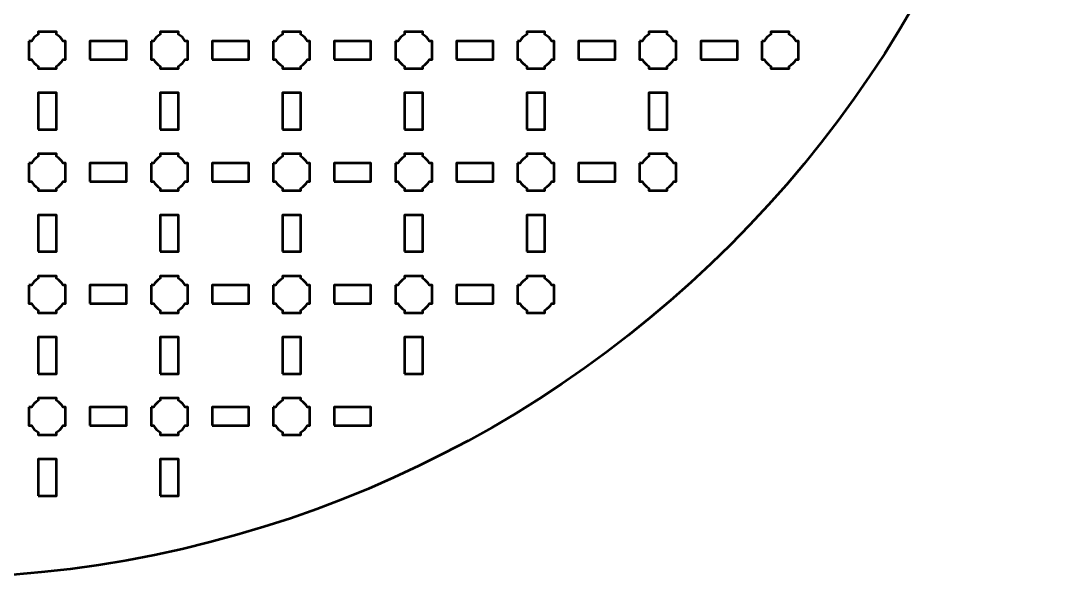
# Model space of a CAD drawing. Header units: centimetres. Extents: x -29.1 to 8.1, y -33.5 to 3.8.
# Drawn here: x -8.93 to 8.15, y -33.5 to -24.37 of the extents above; entities that cross this region are included whole.
import ezdxf

# ---------------------------------------------------------------- set-up
doc = ezdxf.new("R2010")
doc.units = ezdxf.units.CM
doc.header["$MEASUREMENT"] = 0
doc.layers.add('Layer 1', color=7, linetype='Continuous')

msp = doc.modelspace()

# ---------------------------------------------------------------- linework, layer by layer
at = {"layer": 'Layer 1', "lineweight": 53}
for points in [[(-7.8, -25), (-7.2, -25), (-7.2, -24.7), (-7.8, -24.7), (-7.8, -25)], [(-5.8, -25), (-5.2, -25), (-5.2, -24.7), (-5.8, -24.7), (-5.8, -25)], [(-3.8, -25), (-3.2, -25), (-3.2, -24.7), (-3.8, -24.7), (-3.8, -25)], [(-1.8, -25), (-1.2, -25), (-1.2, -24.7), (-1.8, -24.7), (-1.8, -25)], [(0.2, -25), (0.8, -25), (0.8, -24.7), (0.2, -24.7), (0.2, -25)], [(2.2, -25), (2.8, -25), (2.8, -24.7), (2.2, -24.7), (2.2, -25)], [(-8.65, -26.15), (-8.35, -26.15), (-8.35, -25.55), (-8.65, -25.55), (-8.65, -26.15)], [(-6.65, -26.15), (-6.35, -26.15), (-6.35, -25.55), (-6.65, -25.55), (-6.65, -26.15)], [(-4.65, -26.15), (-4.35, -26.15), (-4.35, -25.55), (-4.65, -25.55), (-4.65, -26.15)], [(-2.65, -26.15), (-2.35, -26.15), (-2.35, -25.55), (-2.65, -25.55), (-2.65, -26.15)], [(-0.65, -26.15), (-0.35, -26.15), (-0.35, -25.55), (-0.65, -25.55), (-0.65, -26.15)], [(1.35, -26.15), (1.65, -26.15), (1.65, -25.55), (1.35, -25.55), (1.35, -26.15)], [(-7.8, -27), (-7.2, -27), (-7.2, -26.7), (-7.8, -26.7), (-7.8, -27)], [(-5.8, -27), (-5.2, -27), (-5.2, -26.7), (-5.8, -26.7), (-5.8, -27)], [(-3.8, -27), (-3.2, -27), (-3.2, -26.7), (-3.8, -26.7), (-3.8, -27)], [(-1.8, -27), (-1.2, -27), (-1.2, -26.7), (-1.8, -26.7), (-1.8, -27)], [(0.2, -27), (0.8, -27), (0.8, -26.7), (0.2, -26.7), (0.2, -27)], [(-8.65, -28.15), (-8.35, -28.15), (-8.35, -27.55), (-8.65, -27.55), (-8.65, -28.15)], [(-6.65, -28.15), (-6.35, -28.15), (-6.35, -27.55), (-6.65, -27.55), (-6.65, -28.15)], [(-4.65, -28.15), (-4.35, -28.15), (-4.35, -27.55), (-4.65, -27.55), (-4.65, -28.15)], [(-2.65, -28.15), (-2.35, -28.15), (-2.35, -27.55), (-2.65, -27.55), (-2.65, -28.15)], [(-0.65, -28.15), (-0.35, -28.15), (-0.35, -27.55), (-0.65, -27.55), (-0.65, -28.15)], [(-7.8, -29), (-7.2, -29), (-7.2, -28.7), (-7.8, -28.7), (-7.8, -29)], [(-5.8, -29), (-5.2, -29), (-5.2, -28.7), (-5.8, -28.7), (-5.8, -29)], [(-3.8, -29), (-3.2, -29), (-3.2, -28.7), (-3.8, -28.7), (-3.8, -29)], [(-1.8, -29), (-1.2, -29), (-1.2, -28.7), (-1.8, -28.7), (-1.8, -29)], [(-8.65, -30.15), (-8.35, -30.15), (-8.35, -29.55), (-8.65, -29.55), (-8.65, -30.15)], [(-6.65, -30.15), (-6.35, -30.15), (-6.35, -29.55), (-6.65, -29.55), (-6.65, -30.15)], [(-4.65, -30.15), (-4.35, -30.15), (-4.35, -29.55), (-4.65, -29.55), (-4.65, -30.15)], [(-2.65, -30.15), (-2.35, -30.15), (-2.35, -29.55), (-2.65, -29.55), (-2.65, -30.15)], [(-7.8, -31), (-7.2, -31), (-7.2, -30.7), (-7.8, -30.7), (-7.8, -31)], [(-5.8, -31), (-5.2, -31), (-5.2, -30.7), (-5.8, -30.7), (-5.8, -31)], [(-3.8, -31), (-3.2, -31), (-3.2, -30.7), (-3.8, -30.7), (-3.8, -31)], [(-8.65, -32.15), (-8.35, -32.15), (-8.35, -31.55), (-8.65, -31.55), (-8.65, -32.15)], [(-6.65, -32.15), (-6.35, -32.15), (-6.35, -31.55), (-6.65, -31.55), (-6.65, -32.15)]]:
    msp.add_lwpolyline(points, close=True, dxfattribs=at)
at = {"layer": 'Layer 1', "color": 250, "lineweight": 53}
msp.add_ellipse((-10.5, -14.85), major_axis=(0, 18.65), ratio=1, dxfattribs=at)
at = {"layer": 'Layer 1', "lineweight": 53}
for points in [[(-8.8, -24.7), (-8.8, -24.7), (-8.75985, -24.7), (-8.75985, -24.7), (-8.75985, -24.7), (-8.7335, -24.65447), (-8.69553, -24.6165), (-8.65, -24.59015), (-8.65, -24.59015), (-8.65, -24.59015), (-8.65, -24.55), (-8.65, -24.55), (-8.65, -24.55), (-8.65, -24.55), (-8.5, -24.55), (-8.5, -24.55), (-8.5, -24.55), (-8.5, -24.55), (-8.35, -24.55), (-8.35, -24.55), (-8.35, -24.55), (-8.35, -24.55), (-8.35, -24.59015), (-8.35, -24.59015), (-8.35, -24.59015), (-8.30447, -24.6165), (-8.2665, -24.65447), (-8.24015, -24.7), (-8.24015, -24.7), (-8.24015, -24.7), (-8.2, -24.7), (-8.2, -24.7), (-8.2, -24.7), (-8.2, -24.7), (-8.2, -24.85), (-8.2, -24.85), (-8.2, -24.85), (-8.2, -24.85), (-8.2, -25), (-8.2, -25), (-8.2, -25), (-8.2, -25), (-8.24015, -25), (-8.24015, -25), (-8.24015, -25), (-8.2665, -25.04553), (-8.30447, -25.0835), (-8.35, -25.10985), (-8.35, -25.10985), (-8.35, -25.10985), (-8.35, -25.15), (-8.35, -25.15), (-8.35, -25.15), (-8.35, -25.15), (-8.5, -25.15), (-8.5, -25.15), (-8.5, -25.15), (-8.5, -25.15), (-8.65, -25.15), (-8.65, -25.15), (-8.65, -25.15), (-8.65, -25.15), (-8.65, -25.10985), (-8.65, -25.10985), (-8.65, -25.10985), (-8.69553, -25.0835), (-8.7335, -25.04553), (-8.75985, -25), (-8.75985, -25), (-8.75985, -25), (-8.8, -25), (-8.8, -25), (-8.8, -25), (-8.8, -25), (-8.8, -24.85), (-8.8, -24.85), (-8.8, -24.85), (-8.8, -24.85), (-8.8, -24.7), (-8.8, -24.7)], [(-6.8, -24.7), (-6.8, -24.7), (-6.75985, -24.7), (-6.75985, -24.7), (-6.75985, -24.7), (-6.7335, -24.65447), (-6.69553, -24.6165), (-6.65, -24.59015), (-6.65, -24.59015), (-6.65, -24.59015), (-6.65, -24.55), (-6.65, -24.55), (-6.65, -24.55), (-6.65, -24.55), (-6.5, -24.55), (-6.5, -24.55), (-6.5, -24.55), (-6.5, -24.55), (-6.35, -24.55), (-6.35, -24.55), (-6.35, -24.55), (-6.35, -24.55), (-6.35, -24.59015), (-6.35, -24.59015), (-6.35, -24.59015), (-6.30447, -24.6165), (-6.2665, -24.65447), (-6.24015, -24.7), (-6.24015, -24.7), (-6.24015, -24.7), (-6.2, -24.7), (-6.2, -24.7), (-6.2, -24.7), (-6.2, -24.7), (-6.2, -24.85), (-6.2, -24.85), (-6.2, -24.85), (-6.2, -24.85), (-6.2, -25), (-6.2, -25), (-6.2, -25), (-6.2, -25), (-6.24015, -25), (-6.24015, -25), (-6.24015, -25), (-6.2665, -25.04553), (-6.30447, -25.0835), (-6.35, -25.10985), (-6.35, -25.10985), (-6.35, -25.10985), (-6.35, -25.15), (-6.35, -25.15), (-6.35, -25.15), (-6.35, -25.15), (-6.5, -25.15), (-6.5, -25.15), (-6.5, -25.15), (-6.5, -25.15), (-6.65, -25.15), (-6.65, -25.15), (-6.65, -25.15), (-6.65, -25.15), (-6.65, -25.10985), (-6.65, -25.10985), (-6.65, -25.10985), (-6.69553, -25.0835), (-6.7335, -25.04553), (-6.75985, -25), (-6.75985, -25), (-6.75985, -25), (-6.8, -25), (-6.8, -25), (-6.8, -25), (-6.8, -25), (-6.8, -24.85), (-6.8, -24.85), (-6.8, -24.85), (-6.8, -24.85), (-6.8, -24.7), (-6.8, -24.7)], [(-4.8, -24.7), (-4.8, -24.7), (-4.75985, -24.7), (-4.75985, -24.7), (-4.75985, -24.7), (-4.7335, -24.65447), (-4.69553, -24.6165), (-4.65, -24.59015), (-4.65, -24.59015), (-4.65, -24.59015), (-4.65, -24.55), (-4.65, -24.55), (-4.65, -24.55), (-4.65, -24.55), (-4.5, -24.55), (-4.5, -24.55), (-4.5, -24.55), (-4.5, -24.55), (-4.35, -24.55), (-4.35, -24.55), (-4.35, -24.55), (-4.35, -24.55), (-4.35, -24.59015), (-4.35, -24.59015), (-4.35, -24.59015), (-4.30447, -24.6165), (-4.2665, -24.65447), (-4.24015, -24.7), (-4.24015, -24.7), (-4.24015, -24.7), (-4.2, -24.7), (-4.2, -24.7), (-4.2, -24.7), (-4.2, -24.7), (-4.2, -24.85), (-4.2, -24.85), (-4.2, -24.85), (-4.2, -24.85), (-4.2, -25), (-4.2, -25), (-4.2, -25), (-4.2, -25), (-4.24015, -25), (-4.24015, -25), (-4.24015, -25), (-4.2665, -25.04553), (-4.30447, -25.0835), (-4.35, -25.10985), (-4.35, -25.10985), (-4.35, -25.10985), (-4.35, -25.15), (-4.35, -25.15), (-4.35, -25.15), (-4.35, -25.15), (-4.5, -25.15), (-4.5, -25.15), (-4.5, -25.15), (-4.5, -25.15), (-4.65, -25.15), (-4.65, -25.15), (-4.65, -25.15), (-4.65, -25.15), (-4.65, -25.10985), (-4.65, -25.10985), (-4.65, -25.10985), (-4.69553, -25.0835), (-4.7335, -25.04553), (-4.75985, -25), (-4.75985, -25), (-4.75985, -25), (-4.8, -25), (-4.8, -25), (-4.8, -25), (-4.8, -25), (-4.8, -24.85), (-4.8, -24.85), (-4.8, -24.85), (-4.8, -24.85), (-4.8, -24.7), (-4.8, -24.7)], [(-2.8, -24.7), (-2.8, -24.7), (-2.75985, -24.7), (-2.75985, -24.7), (-2.75985, -24.7), (-2.7335, -24.65447), (-2.69553, -24.6165), (-2.65, -24.59015), (-2.65, -24.59015), (-2.65, -24.59015), (-2.65, -24.55), (-2.65, -24.55), (-2.65, -24.55), (-2.65, -24.55), (-2.5, -24.55), (-2.5, -24.55), (-2.5, -24.55), (-2.5, -24.55), (-2.35, -24.55), (-2.35, -24.55), (-2.35, -24.55), (-2.35, -24.55), (-2.35, -24.59015), (-2.35, -24.59015), (-2.35, -24.59015), (-2.30447, -24.6165), (-2.2665, -24.65447), (-2.24015, -24.7), (-2.24015, -24.7), (-2.24015, -24.7), (-2.2, -24.7), (-2.2, -24.7), (-2.2, -24.7), (-2.2, -24.7), (-2.2, -24.85), (-2.2, -24.85), (-2.2, -24.85), (-2.2, -24.85), (-2.2, -25), (-2.2, -25), (-2.2, -25), (-2.2, -25), (-2.24015, -25), (-2.24015, -25), (-2.24015, -25), (-2.2665, -25.04553), (-2.30447, -25.0835), (-2.35, -25.10985), (-2.35, -25.10985), (-2.35, -25.10985), (-2.35, -25.15), (-2.35, -25.15), (-2.35, -25.15), (-2.35, -25.15), (-2.5, -25.15), (-2.5, -25.15), (-2.5, -25.15), (-2.5, -25.15), (-2.65, -25.15), (-2.65, -25.15), (-2.65, -25.15), (-2.65, -25.15), (-2.65, -25.10985), (-2.65, -25.10985), (-2.65, -25.10985), (-2.69553, -25.0835), (-2.7335, -25.04553), (-2.75985, -25), (-2.75985, -25), (-2.75985, -25), (-2.8, -25), (-2.8, -25), (-2.8, -25), (-2.8, -25), (-2.8, -24.85), (-2.8, -24.85), (-2.8, -24.85), (-2.8, -24.85), (-2.8, -24.7), (-2.8, -24.7)], [(-0.8, -24.7), (-0.8, -24.7), (-0.75985, -24.7), (-0.75985, -24.7), (-0.75985, -24.7), (-0.7335, -24.65447), (-0.69553, -24.6165), (-0.65, -24.59015), (-0.65, -24.59015), (-0.65, -24.59015), (-0.65, -24.55), (-0.65, -24.55), (-0.65, -24.55), (-0.65, -24.55), (-0.5, -24.55), (-0.5, -24.55), (-0.5, -24.55), (-0.5, -24.55), (-0.35, -24.55), (-0.35, -24.55), (-0.35, -24.55), (-0.35, -24.55), (-0.35, -24.59015), (-0.35, -24.59015), (-0.35, -24.59015), (-0.30447, -24.6165), (-0.2665, -24.65447), (-0.24015, -24.7), (-0.24015, -24.7), (-0.24015, -24.7), (-0.2, -24.7), (-0.2, -24.7), (-0.2, -24.7), (-0.2, -24.7), (-0.2, -24.85), (-0.2, -24.85), (-0.2, -24.85), (-0.2, -24.85), (-0.2, -25), (-0.2, -25), (-0.2, -25), (-0.2, -25), (-0.24015, -25), (-0.24015, -25), (-0.24015, -25), (-0.2665, -25.04553), (-0.30447, -25.0835), (-0.35, -25.10985), (-0.35, -25.10985), (-0.35, -25.10985), (-0.35, -25.15), (-0.35, -25.15), (-0.35, -25.15), (-0.35, -25.15), (-0.5, -25.15), (-0.5, -25.15), (-0.5, -25.15), (-0.5, -25.15), (-0.65, -25.15), (-0.65, -25.15), (-0.65, -25.15), (-0.65, -25.15), (-0.65, -25.10985), (-0.65, -25.10985), (-0.65, -25.10985), (-0.69553, -25.0835), (-0.7335, -25.04553), (-0.75985, -25), (-0.75985, -25), (-0.75985, -25), (-0.8, -25), (-0.8, -25), (-0.8, -25), (-0.8, -25), (-0.8, -24.85), (-0.8, -24.85), (-0.8, -24.85), (-0.8, -24.85), (-0.8, -24.7), (-0.8, -24.7)], [(1.2, -24.7), (1.2, -24.7), (1.24015, -24.7), (1.24015, -24.7), (1.24015, -24.7), (1.2665, -24.65447), (1.30447, -24.6165), (1.35, -24.59015), (1.35, -24.59015), (1.35, -24.59015), (1.35, -24.55), (1.35, -24.55), (1.35, -24.55), (1.35, -24.55), (1.5, -24.55), (1.5, -24.55), (1.5, -24.55), (1.5, -24.55), (1.65, -24.55), (1.65, -24.55), (1.65, -24.55), (1.65, -24.55), (1.65, -24.59015), (1.65, -24.59015), (1.65, -24.59015), (1.69553, -24.6165), (1.7335, -24.65447), (1.75985, -24.7), (1.75985, -24.7), (1.75985, -24.7), (1.8, -24.7), (1.8, -24.7), (1.8, -24.7), (1.8, -24.7), (1.8, -24.85), (1.8, -24.85), (1.8, -24.85), (1.8, -24.85), (1.8, -25), (1.8, -25), (1.8, -25), (1.8, -25), (1.75985, -25), (1.75985, -25), (1.75985, -25), (1.7335, -25.04553), (1.69553, -25.0835), (1.65, -25.10985), (1.65, -25.10985), (1.65, -25.10985), (1.65, -25.15), (1.65, -25.15), (1.65, -25.15), (1.65, -25.15), (1.5, -25.15), (1.5, -25.15), (1.5, -25.15), (1.5, -25.15), (1.35, -25.15), (1.35, -25.15), (1.35, -25.15), (1.35, -25.15), (1.35, -25.10985), (1.35, -25.10985), (1.35, -25.10985), (1.30447, -25.0835), (1.2665, -25.04553), (1.24015, -25), (1.24015, -25), (1.24015, -25), (1.2, -25), (1.2, -25), (1.2, -25), (1.2, -25), (1.2, -24.85), (1.2, -24.85), (1.2, -24.85), (1.2, -24.85), (1.2, -24.7), (1.2, -24.7)], [(3.2, -24.7), (3.2, -24.7), (3.24015, -24.7), (3.24015, -24.7), (3.24015, -24.7), (3.2665, -24.65447), (3.30447, -24.6165), (3.35, -24.59015), (3.35, -24.59015), (3.35, -24.59015), (3.35, -24.55), (3.35, -24.55), (3.35, -24.55), (3.35, -24.55), (3.5, -24.55), (3.5, -24.55), (3.5, -24.55), (3.5, -24.55), (3.65, -24.55), (3.65, -24.55), (3.65, -24.55), (3.65, -24.55), (3.65, -24.59015), (3.65, -24.59015), (3.65, -24.59015), (3.69553, -24.6165), (3.7335, -24.65447), (3.75985, -24.7), (3.75985, -24.7), (3.75985, -24.7), (3.8, -24.7), (3.8, -24.7), (3.8, -24.7), (3.8, -24.7), (3.8, -24.85), (3.8, -24.85), (3.8, -24.85), (3.8, -24.85), (3.8, -25), (3.8, -25), (3.8, -25), (3.8, -25), (3.75985, -25), (3.75985, -25), (3.75985, -25), (3.7335, -25.04553), (3.69553, -25.0835), (3.65, -25.10985), (3.65, -25.10985), (3.65, -25.10985), (3.65, -25.15), (3.65, -25.15), (3.65, -25.15), (3.65, -25.15), (3.5, -25.15), (3.5, -25.15), (3.5, -25.15), (3.5, -25.15), (3.35, -25.15), (3.35, -25.15), (3.35, -25.15), (3.35, -25.15), (3.35, -25.10985), (3.35, -25.10985), (3.35, -25.10985), (3.30447, -25.0835), (3.2665, -25.04553), (3.24015, -25), (3.24015, -25), (3.24015, -25), (3.2, -25), (3.2, -25), (3.2, -25), (3.2, -25), (3.2, -24.85), (3.2, -24.85), (3.2, -24.85), (3.2, -24.85), (3.2, -24.7), (3.2, -24.7)], [(-8.8, -26.7), (-8.8, -26.7), (-8.75985, -26.7), (-8.75985, -26.7), (-8.75985, -26.7), (-8.7335, -26.65447), (-8.69553, -26.6165), (-8.65, -26.59015), (-8.65, -26.59015), (-8.65, -26.59015), (-8.65, -26.55), (-8.65, -26.55), (-8.65, -26.55), (-8.65, -26.55), (-8.5, -26.55), (-8.5, -26.55), (-8.5, -26.55), (-8.5, -26.55), (-8.35, -26.55), (-8.35, -26.55), (-8.35, -26.55), (-8.35, -26.55), (-8.35, -26.59015), (-8.35, -26.59015), (-8.35, -26.59015), (-8.30447, -26.6165), (-8.2665, -26.65447), (-8.24015, -26.7), (-8.24015, -26.7), (-8.24015, -26.7), (-8.2, -26.7), (-8.2, -26.7), (-8.2, -26.7), (-8.2, -26.7), (-8.2, -26.85), (-8.2, -26.85), (-8.2, -26.85), (-8.2, -26.85), (-8.2, -27), (-8.2, -27), (-8.2, -27), (-8.2, -27), (-8.24015, -27), (-8.24015, -27), (-8.24015, -27), (-8.2665, -27.04553), (-8.30447, -27.0835), (-8.35, -27.10985), (-8.35, -27.10985), (-8.35, -27.10985), (-8.35, -27.15), (-8.35, -27.15), (-8.35, -27.15), (-8.35, -27.15), (-8.5, -27.15), (-8.5, -27.15), (-8.5, -27.15), (-8.5, -27.15), (-8.65, -27.15), (-8.65, -27.15), (-8.65, -27.15), (-8.65, -27.15), (-8.65, -27.10985), (-8.65, -27.10985), (-8.65, -27.10985), (-8.69553, -27.0835), (-8.7335, -27.04553), (-8.75985, -27), (-8.75985, -27), (-8.75985, -27), (-8.8, -27), (-8.8, -27), (-8.8, -27), (-8.8, -27), (-8.8, -26.85), (-8.8, -26.85), (-8.8, -26.85), (-8.8, -26.85), (-8.8, -26.7), (-8.8, -26.7)], [(-6.8, -26.7), (-6.8, -26.7), (-6.75985, -26.7), (-6.75985, -26.7), (-6.75985, -26.7), (-6.7335, -26.65447), (-6.69553, -26.6165), (-6.65, -26.59015), (-6.65, -26.59015), (-6.65, -26.59015), (-6.65, -26.55), (-6.65, -26.55), (-6.65, -26.55), (-6.65, -26.55), (-6.5, -26.55), (-6.5, -26.55), (-6.5, -26.55), (-6.5, -26.55), (-6.35, -26.55), (-6.35, -26.55), (-6.35, -26.55), (-6.35, -26.55), (-6.35, -26.59015), (-6.35, -26.59015), (-6.35, -26.59015), (-6.30447, -26.6165), (-6.2665, -26.65447), (-6.24015, -26.7), (-6.24015, -26.7), (-6.24015, -26.7), (-6.2, -26.7), (-6.2, -26.7), (-6.2, -26.7), (-6.2, -26.7), (-6.2, -26.85), (-6.2, -26.85), (-6.2, -26.85), (-6.2, -26.85), (-6.2, -27), (-6.2, -27), (-6.2, -27), (-6.2, -27), (-6.24015, -27), (-6.24015, -27), (-6.24015, -27), (-6.2665, -27.04553), (-6.30447, -27.0835), (-6.35, -27.10985), (-6.35, -27.10985), (-6.35, -27.10985), (-6.35, -27.15), (-6.35, -27.15), (-6.35, -27.15), (-6.35, -27.15), (-6.5, -27.15), (-6.5, -27.15), (-6.5, -27.15), (-6.5, -27.15), (-6.65, -27.15), (-6.65, -27.15), (-6.65, -27.15), (-6.65, -27.15), (-6.65, -27.10985), (-6.65, -27.10985), (-6.65, -27.10985), (-6.69553, -27.0835), (-6.7335, -27.04553), (-6.75985, -27), (-6.75985, -27), (-6.75985, -27), (-6.8, -27), (-6.8, -27), (-6.8, -27), (-6.8, -27), (-6.8, -26.85), (-6.8, -26.85), (-6.8, -26.85), (-6.8, -26.85), (-6.8, -26.7), (-6.8, -26.7)], [(-4.8, -26.7), (-4.8, -26.7), (-4.75985, -26.7), (-4.75985, -26.7), (-4.75985, -26.7), (-4.7335, -26.65447), (-4.69553, -26.6165), (-4.65, -26.59015), (-4.65, -26.59015), (-4.65, -26.59015), (-4.65, -26.55), (-4.65, -26.55), (-4.65, -26.55), (-4.65, -26.55), (-4.5, -26.55), (-4.5, -26.55), (-4.5, -26.55), (-4.5, -26.55), (-4.35, -26.55), (-4.35, -26.55), (-4.35, -26.55), (-4.35, -26.55), (-4.35, -26.59015), (-4.35, -26.59015), (-4.35, -26.59015), (-4.30447, -26.6165), (-4.2665, -26.65447), (-4.24015, -26.7), (-4.24015, -26.7), (-4.24015, -26.7), (-4.2, -26.7), (-4.2, -26.7), (-4.2, -26.7), (-4.2, -26.7), (-4.2, -26.85), (-4.2, -26.85), (-4.2, -26.85), (-4.2, -26.85), (-4.2, -27), (-4.2, -27), (-4.2, -27), (-4.2, -27), (-4.24015, -27), (-4.24015, -27), (-4.24015, -27), (-4.2665, -27.04553), (-4.30447, -27.0835), (-4.35, -27.10985), (-4.35, -27.10985), (-4.35, -27.10985), (-4.35, -27.15), (-4.35, -27.15), (-4.35, -27.15), (-4.35, -27.15), (-4.5, -27.15), (-4.5, -27.15), (-4.5, -27.15), (-4.5, -27.15), (-4.65, -27.15), (-4.65, -27.15), (-4.65, -27.15), (-4.65, -27.15), (-4.65, -27.10985), (-4.65, -27.10985), (-4.65, -27.10985), (-4.69553, -27.0835), (-4.7335, -27.04553), (-4.75985, -27), (-4.75985, -27), (-4.75985, -27), (-4.8, -27), (-4.8, -27), (-4.8, -27), (-4.8, -27), (-4.8, -26.85), (-4.8, -26.85), (-4.8, -26.85), (-4.8, -26.85), (-4.8, -26.7), (-4.8, -26.7)], [(-2.8, -26.7), (-2.8, -26.7), (-2.75985, -26.7), (-2.75985, -26.7), (-2.75985, -26.7), (-2.7335, -26.65447), (-2.69553, -26.6165), (-2.65, -26.59015), (-2.65, -26.59015), (-2.65, -26.59015), (-2.65, -26.55), (-2.65, -26.55), (-2.65, -26.55), (-2.65, -26.55), (-2.5, -26.55), (-2.5, -26.55), (-2.5, -26.55), (-2.5, -26.55), (-2.35, -26.55), (-2.35, -26.55), (-2.35, -26.55), (-2.35, -26.55), (-2.35, -26.59015), (-2.35, -26.59015), (-2.35, -26.59015), (-2.30447, -26.6165), (-2.2665, -26.65447), (-2.24015, -26.7), (-2.24015, -26.7), (-2.24015, -26.7), (-2.2, -26.7), (-2.2, -26.7), (-2.2, -26.7), (-2.2, -26.7), (-2.2, -26.85), (-2.2, -26.85), (-2.2, -26.85), (-2.2, -26.85), (-2.2, -27), (-2.2, -27), (-2.2, -27), (-2.2, -27), (-2.24015, -27), (-2.24015, -27), (-2.24015, -27), (-2.2665, -27.04553), (-2.30447, -27.0835), (-2.35, -27.10985), (-2.35, -27.10985), (-2.35, -27.10985), (-2.35, -27.15), (-2.35, -27.15), (-2.35, -27.15), (-2.35, -27.15), (-2.5, -27.15), (-2.5, -27.15), (-2.5, -27.15), (-2.5, -27.15), (-2.65, -27.15), (-2.65, -27.15), (-2.65, -27.15), (-2.65, -27.15), (-2.65, -27.10985), (-2.65, -27.10985), (-2.65, -27.10985), (-2.69553, -27.0835), (-2.7335, -27.04553), (-2.75985, -27), (-2.75985, -27), (-2.75985, -27), (-2.8, -27), (-2.8, -27), (-2.8, -27), (-2.8, -27), (-2.8, -26.85), (-2.8, -26.85), (-2.8, -26.85), (-2.8, -26.85), (-2.8, -26.7), (-2.8, -26.7)], [(-0.8, -26.7), (-0.8, -26.7), (-0.75985, -26.7), (-0.75985, -26.7), (-0.75985, -26.7), (-0.7335, -26.65447), (-0.69553, -26.6165), (-0.65, -26.59015), (-0.65, -26.59015), (-0.65, -26.59015), (-0.65, -26.55), (-0.65, -26.55), (-0.65, -26.55), (-0.65, -26.55), (-0.5, -26.55), (-0.5, -26.55), (-0.5, -26.55), (-0.5, -26.55), (-0.35, -26.55), (-0.35, -26.55), (-0.35, -26.55), (-0.35, -26.55), (-0.35, -26.59015), (-0.35, -26.59015), (-0.35, -26.59015), (-0.30447, -26.6165), (-0.2665, -26.65447), (-0.24015, -26.7), (-0.24015, -26.7), (-0.24015, -26.7), (-0.2, -26.7), (-0.2, -26.7), (-0.2, -26.7), (-0.2, -26.7), (-0.2, -26.85), (-0.2, -26.85), (-0.2, -26.85), (-0.2, -26.85), (-0.2, -27), (-0.2, -27), (-0.2, -27), (-0.2, -27), (-0.24015, -27), (-0.24015, -27), (-0.24015, -27), (-0.2665, -27.04553), (-0.30447, -27.0835), (-0.35, -27.10985), (-0.35, -27.10985), (-0.35, -27.10985), (-0.35, -27.15), (-0.35, -27.15), (-0.35, -27.15), (-0.35, -27.15), (-0.5, -27.15), (-0.5, -27.15), (-0.5, -27.15), (-0.5, -27.15), (-0.65, -27.15), (-0.65, -27.15), (-0.65, -27.15), (-0.65, -27.15), (-0.65, -27.10985), (-0.65, -27.10985), (-0.65, -27.10985), (-0.69553, -27.0835), (-0.7335, -27.04553), (-0.75985, -27), (-0.75985, -27), (-0.75985, -27), (-0.8, -27), (-0.8, -27), (-0.8, -27), (-0.8, -27), (-0.8, -26.85), (-0.8, -26.85), (-0.8, -26.85), (-0.8, -26.85), (-0.8, -26.7), (-0.8, -26.7)], [(1.2, -26.7), (1.2, -26.7), (1.24015, -26.7), (1.24015, -26.7), (1.24015, -26.7), (1.2665, -26.65447), (1.30447, -26.6165), (1.35, -26.59015), (1.35, -26.59015), (1.35, -26.59015), (1.35, -26.55), (1.35, -26.55), (1.35, -26.55), (1.35, -26.55), (1.5, -26.55), (1.5, -26.55), (1.5, -26.55), (1.5, -26.55), (1.65, -26.55), (1.65, -26.55), (1.65, -26.55), (1.65, -26.55), (1.65, -26.59015), (1.65, -26.59015), (1.65, -26.59015), (1.69553, -26.6165), (1.7335, -26.65447), (1.75985, -26.7), (1.75985, -26.7), (1.75985, -26.7), (1.8, -26.7), (1.8, -26.7), (1.8, -26.7), (1.8, -26.7), (1.8, -26.85), (1.8, -26.85), (1.8, -26.85), (1.8, -26.85), (1.8, -27), (1.8, -27), (1.8, -27), (1.8, -27), (1.75985, -27), (1.75985, -27), (1.75985, -27), (1.7335, -27.04553), (1.69553, -27.0835), (1.65, -27.10985), (1.65, -27.10985), (1.65, -27.10985), (1.65, -27.15), (1.65, -27.15), (1.65, -27.15), (1.65, -27.15), (1.5, -27.15), (1.5, -27.15), (1.5, -27.15), (1.5, -27.15), (1.35, -27.15), (1.35, -27.15), (1.35, -27.15), (1.35, -27.15), (1.35, -27.10985), (1.35, -27.10985), (1.35, -27.10985), (1.30447, -27.0835), (1.2665, -27.04553), (1.24015, -27), (1.24015, -27), (1.24015, -27), (1.2, -27), (1.2, -27), (1.2, -27), (1.2, -27), (1.2, -26.85), (1.2, -26.85), (1.2, -26.85), (1.2, -26.85), (1.2, -26.7), (1.2, -26.7)], [(-8.8, -28.7), (-8.8, -28.7), (-8.75985, -28.7), (-8.75985, -28.7), (-8.75985, -28.7), (-8.7335, -28.65447), (-8.69553, -28.6165), (-8.65, -28.59015), (-8.65, -28.59015), (-8.65, -28.59015), (-8.65, -28.55), (-8.65, -28.55), (-8.65, -28.55), (-8.65, -28.55), (-8.5, -28.55), (-8.5, -28.55), (-8.5, -28.55), (-8.5, -28.55), (-8.35, -28.55), (-8.35, -28.55), (-8.35, -28.55), (-8.35, -28.55), (-8.35, -28.59015), (-8.35, -28.59015), (-8.35, -28.59015), (-8.30447, -28.6165), (-8.2665, -28.65447), (-8.24015, -28.7), (-8.24015, -28.7), (-8.24015, -28.7), (-8.2, -28.7), (-8.2, -28.7), (-8.2, -28.7), (-8.2, -28.7), (-8.2, -28.85), (-8.2, -28.85), (-8.2, -28.85), (-8.2, -28.85), (-8.2, -29), (-8.2, -29), (-8.2, -29), (-8.2, -29), (-8.24015, -29), (-8.24015, -29), (-8.24015, -29), (-8.2665, -29.04553), (-8.30447, -29.0835), (-8.35, -29.10985), (-8.35, -29.10985), (-8.35, -29.10985), (-8.35, -29.15), (-8.35, -29.15), (-8.35, -29.15), (-8.35, -29.15), (-8.5, -29.15), (-8.5, -29.15), (-8.5, -29.15), (-8.5, -29.15), (-8.65, -29.15), (-8.65, -29.15), (-8.65, -29.15), (-8.65, -29.15), (-8.65, -29.10985), (-8.65, -29.10985), (-8.65, -29.10985), (-8.69553, -29.0835), (-8.7335, -29.04553), (-8.75985, -29), (-8.75985, -29), (-8.75985, -29), (-8.8, -29), (-8.8, -29), (-8.8, -29), (-8.8, -29), (-8.8, -28.85), (-8.8, -28.85), (-8.8, -28.85), (-8.8, -28.85), (-8.8, -28.7), (-8.8, -28.7)], [(-6.8, -28.7), (-6.8, -28.7), (-6.75985, -28.7), (-6.75985, -28.7), (-6.75985, -28.7), (-6.7335, -28.65447), (-6.69553, -28.6165), (-6.65, -28.59015), (-6.65, -28.59015), (-6.65, -28.59015), (-6.65, -28.55), (-6.65, -28.55), (-6.65, -28.55), (-6.65, -28.55), (-6.5, -28.55), (-6.5, -28.55), (-6.5, -28.55), (-6.5, -28.55), (-6.35, -28.55), (-6.35, -28.55), (-6.35, -28.55), (-6.35, -28.55), (-6.35, -28.59015), (-6.35, -28.59015), (-6.35, -28.59015), (-6.30447, -28.6165), (-6.2665, -28.65447), (-6.24015, -28.7), (-6.24015, -28.7), (-6.24015, -28.7), (-6.2, -28.7), (-6.2, -28.7), (-6.2, -28.7), (-6.2, -28.7), (-6.2, -28.85), (-6.2, -28.85), (-6.2, -28.85), (-6.2, -28.85), (-6.2, -29), (-6.2, -29), (-6.2, -29), (-6.2, -29), (-6.24015, -29), (-6.24015, -29), (-6.24015, -29), (-6.2665, -29.04553), (-6.30447, -29.0835), (-6.35, -29.10985), (-6.35, -29.10985), (-6.35, -29.10985), (-6.35, -29.15), (-6.35, -29.15), (-6.35, -29.15), (-6.35, -29.15), (-6.5, -29.15), (-6.5, -29.15), (-6.5, -29.15), (-6.5, -29.15), (-6.65, -29.15), (-6.65, -29.15), (-6.65, -29.15), (-6.65, -29.15), (-6.65, -29.10985), (-6.65, -29.10985), (-6.65, -29.10985), (-6.69553, -29.0835), (-6.7335, -29.04553), (-6.75985, -29), (-6.75985, -29), (-6.75985, -29), (-6.8, -29), (-6.8, -29), (-6.8, -29), (-6.8, -29), (-6.8, -28.85), (-6.8, -28.85), (-6.8, -28.85), (-6.8, -28.85), (-6.8, -28.7), (-6.8, -28.7)], [(-4.8, -28.7), (-4.8, -28.7), (-4.75985, -28.7), (-4.75985, -28.7), (-4.75985, -28.7), (-4.7335, -28.65447), (-4.69553, -28.6165), (-4.65, -28.59015), (-4.65, -28.59015), (-4.65, -28.59015), (-4.65, -28.55), (-4.65, -28.55), (-4.65, -28.55), (-4.65, -28.55), (-4.5, -28.55), (-4.5, -28.55), (-4.5, -28.55), (-4.5, -28.55), (-4.35, -28.55), (-4.35, -28.55), (-4.35, -28.55), (-4.35, -28.55), (-4.35, -28.59015), (-4.35, -28.59015), (-4.35, -28.59015), (-4.30447, -28.6165), (-4.2665, -28.65447), (-4.24015, -28.7), (-4.24015, -28.7), (-4.24015, -28.7), (-4.2, -28.7), (-4.2, -28.7), (-4.2, -28.7), (-4.2, -28.7), (-4.2, -28.85), (-4.2, -28.85), (-4.2, -28.85), (-4.2, -28.85), (-4.2, -29), (-4.2, -29), (-4.2, -29), (-4.2, -29), (-4.24015, -29), (-4.24015, -29), (-4.24015, -29), (-4.2665, -29.04553), (-4.30447, -29.0835), (-4.35, -29.10985), (-4.35, -29.10985), (-4.35, -29.10985), (-4.35, -29.15), (-4.35, -29.15), (-4.35, -29.15), (-4.35, -29.15), (-4.5, -29.15), (-4.5, -29.15), (-4.5, -29.15), (-4.5, -29.15), (-4.65, -29.15), (-4.65, -29.15), (-4.65, -29.15), (-4.65, -29.15), (-4.65, -29.10985), (-4.65, -29.10985), (-4.65, -29.10985), (-4.69553, -29.0835), (-4.7335, -29.04553), (-4.75985, -29), (-4.75985, -29), (-4.75985, -29), (-4.8, -29), (-4.8, -29), (-4.8, -29), (-4.8, -29), (-4.8, -28.85), (-4.8, -28.85), (-4.8, -28.85), (-4.8, -28.85), (-4.8, -28.7), (-4.8, -28.7)], [(-2.8, -28.7), (-2.8, -28.7), (-2.75985, -28.7), (-2.75985, -28.7), (-2.75985, -28.7), (-2.7335, -28.65447), (-2.69553, -28.6165), (-2.65, -28.59015), (-2.65, -28.59015), (-2.65, -28.59015), (-2.65, -28.55), (-2.65, -28.55), (-2.65, -28.55), (-2.65, -28.55), (-2.5, -28.55), (-2.5, -28.55), (-2.5, -28.55), (-2.5, -28.55), (-2.35, -28.55), (-2.35, -28.55), (-2.35, -28.55), (-2.35, -28.55), (-2.35, -28.59015), (-2.35, -28.59015), (-2.35, -28.59015), (-2.30447, -28.6165), (-2.2665, -28.65447), (-2.24015, -28.7), (-2.24015, -28.7), (-2.24015, -28.7), (-2.2, -28.7), (-2.2, -28.7), (-2.2, -28.7), (-2.2, -28.7), (-2.2, -28.85), (-2.2, -28.85), (-2.2, -28.85), (-2.2, -28.85), (-2.2, -29), (-2.2, -29), (-2.2, -29), (-2.2, -29), (-2.24015, -29), (-2.24015, -29), (-2.24015, -29), (-2.2665, -29.04553), (-2.30447, -29.0835), (-2.35, -29.10985), (-2.35, -29.10985), (-2.35, -29.10985), (-2.35, -29.15), (-2.35, -29.15), (-2.35, -29.15), (-2.35, -29.15), (-2.5, -29.15), (-2.5, -29.15), (-2.5, -29.15), (-2.5, -29.15), (-2.65, -29.15), (-2.65, -29.15), (-2.65, -29.15), (-2.65, -29.15), (-2.65, -29.10985), (-2.65, -29.10985), (-2.65, -29.10985), (-2.69553, -29.0835), (-2.7335, -29.04553), (-2.75985, -29), (-2.75985, -29), (-2.75985, -29), (-2.8, -29), (-2.8, -29), (-2.8, -29), (-2.8, -29), (-2.8, -28.85), (-2.8, -28.85), (-2.8, -28.85), (-2.8, -28.85), (-2.8, -28.7), (-2.8, -28.7)], [(-0.8, -28.7), (-0.8, -28.7), (-0.75985, -28.7), (-0.75985, -28.7), (-0.75985, -28.7), (-0.7335, -28.65447), (-0.69553, -28.6165), (-0.65, -28.59015), (-0.65, -28.59015), (-0.65, -28.59015), (-0.65, -28.55), (-0.65, -28.55), (-0.65, -28.55), (-0.65, -28.55), (-0.5, -28.55), (-0.5, -28.55), (-0.5, -28.55), (-0.5, -28.55), (-0.35, -28.55), (-0.35, -28.55), (-0.35, -28.55), (-0.35, -28.55), (-0.35, -28.59015), (-0.35, -28.59015), (-0.35, -28.59015), (-0.30447, -28.6165), (-0.2665, -28.65447), (-0.24015, -28.7), (-0.24015, -28.7), (-0.24015, -28.7), (-0.2, -28.7), (-0.2, -28.7), (-0.2, -28.7), (-0.2, -28.7), (-0.2, -28.85), (-0.2, -28.85), (-0.2, -28.85), (-0.2, -28.85), (-0.2, -29), (-0.2, -29), (-0.2, -29), (-0.2, -29), (-0.24015, -29), (-0.24015, -29), (-0.24015, -29), (-0.2665, -29.04553), (-0.30447, -29.0835), (-0.35, -29.10985), (-0.35, -29.10985), (-0.35, -29.10985), (-0.35, -29.15), (-0.35, -29.15), (-0.35, -29.15), (-0.35, -29.15), (-0.5, -29.15), (-0.5, -29.15), (-0.5, -29.15), (-0.5, -29.15), (-0.65, -29.15), (-0.65, -29.15), (-0.65, -29.15), (-0.65, -29.15), (-0.65, -29.10985), (-0.65, -29.10985), (-0.65, -29.10985), (-0.69553, -29.0835), (-0.7335, -29.04553), (-0.75985, -29), (-0.75985, -29), (-0.75985, -29), (-0.8, -29), (-0.8, -29), (-0.8, -29), (-0.8, -29), (-0.8, -28.85), (-0.8, -28.85), (-0.8, -28.85), (-0.8, -28.85), (-0.8, -28.7), (-0.8, -28.7)], [(-8.8, -30.7), (-8.8, -30.7), (-8.75985, -30.7), (-8.75985, -30.7), (-8.75985, -30.7), (-8.7335, -30.65447), (-8.69553, -30.6165), (-8.65, -30.59015), (-8.65, -30.59015), (-8.65, -30.59015), (-8.65, -30.55), (-8.65, -30.55), (-8.65, -30.55), (-8.65, -30.55), (-8.5, -30.55), (-8.5, -30.55), (-8.5, -30.55), (-8.5, -30.55), (-8.35, -30.55), (-8.35, -30.55), (-8.35, -30.55), (-8.35, -30.55), (-8.35, -30.59015), (-8.35, -30.59015), (-8.35, -30.59015), (-8.30447, -30.6165), (-8.2665, -30.65447), (-8.24015, -30.7), (-8.24015, -30.7), (-8.24015, -30.7), (-8.2, -30.7), (-8.2, -30.7), (-8.2, -30.7), (-8.2, -30.7), (-8.2, -30.85), (-8.2, -30.85), (-8.2, -30.85), (-8.2, -30.85), (-8.2, -31), (-8.2, -31), (-8.2, -31), (-8.2, -31), (-8.24015, -31), (-8.24015, -31), (-8.24015, -31), (-8.2665, -31.04553), (-8.30447, -31.0835), (-8.35, -31.10985), (-8.35, -31.10985), (-8.35, -31.10985), (-8.35, -31.15), (-8.35, -31.15), (-8.35, -31.15), (-8.35, -31.15), (-8.5, -31.15), (-8.5, -31.15), (-8.5, -31.15), (-8.5, -31.15), (-8.65, -31.15), (-8.65, -31.15), (-8.65, -31.15), (-8.65, -31.15), (-8.65, -31.10985), (-8.65, -31.10985), (-8.65, -31.10985), (-8.69553, -31.0835), (-8.7335, -31.04553), (-8.75985, -31), (-8.75985, -31), (-8.75985, -31), (-8.8, -31), (-8.8, -31), (-8.8, -31), (-8.8, -31), (-8.8, -30.85), (-8.8, -30.85), (-8.8, -30.85), (-8.8, -30.85), (-8.8, -30.7), (-8.8, -30.7)], [(-6.8, -30.7), (-6.8, -30.7), (-6.75985, -30.7), (-6.75985, -30.7), (-6.75985, -30.7), (-6.7335, -30.65447), (-6.69553, -30.6165), (-6.65, -30.59015), (-6.65, -30.59015), (-6.65, -30.59015), (-6.65, -30.55), (-6.65, -30.55), (-6.65, -30.55), (-6.65, -30.55), (-6.5, -30.55), (-6.5, -30.55), (-6.5, -30.55), (-6.5, -30.55), (-6.35, -30.55), (-6.35, -30.55), (-6.35, -30.55), (-6.35, -30.55), (-6.35, -30.59015), (-6.35, -30.59015), (-6.35, -30.59015), (-6.30447, -30.6165), (-6.2665, -30.65447), (-6.24015, -30.7), (-6.24015, -30.7), (-6.24015, -30.7), (-6.2, -30.7), (-6.2, -30.7), (-6.2, -30.7), (-6.2, -30.7), (-6.2, -30.85), (-6.2, -30.85), (-6.2, -30.85), (-6.2, -30.85), (-6.2, -31), (-6.2, -31), (-6.2, -31), (-6.2, -31), (-6.24015, -31), (-6.24015, -31), (-6.24015, -31), (-6.2665, -31.04553), (-6.30447, -31.0835), (-6.35, -31.10985), (-6.35, -31.10985), (-6.35, -31.10985), (-6.35, -31.15), (-6.35, -31.15), (-6.35, -31.15), (-6.35, -31.15), (-6.5, -31.15), (-6.5, -31.15), (-6.5, -31.15), (-6.5, -31.15), (-6.65, -31.15), (-6.65, -31.15), (-6.65, -31.15), (-6.65, -31.15), (-6.65, -31.10985), (-6.65, -31.10985), (-6.65, -31.10985), (-6.69553, -31.0835), (-6.7335, -31.04553), (-6.75985, -31), (-6.75985, -31), (-6.75985, -31), (-6.8, -31), (-6.8, -31), (-6.8, -31), (-6.8, -31), (-6.8, -30.85), (-6.8, -30.85), (-6.8, -30.85), (-6.8, -30.85), (-6.8, -30.7), (-6.8, -30.7)], [(-4.8, -30.7), (-4.8, -30.7), (-4.75985, -30.7), (-4.75985, -30.7), (-4.75985, -30.7), (-4.7335, -30.65447), (-4.69553, -30.6165), (-4.65, -30.59015), (-4.65, -30.59015), (-4.65, -30.59015), (-4.65, -30.55), (-4.65, -30.55), (-4.65, -30.55), (-4.65, -30.55), (-4.5, -30.55), (-4.5, -30.55), (-4.5, -30.55), (-4.5, -30.55), (-4.35, -30.55), (-4.35, -30.55), (-4.35, -30.55), (-4.35, -30.55), (-4.35, -30.59015), (-4.35, -30.59015), (-4.35, -30.59015), (-4.30447, -30.6165), (-4.2665, -30.65447), (-4.24015, -30.7), (-4.24015, -30.7), (-4.24015, -30.7), (-4.2, -30.7), (-4.2, -30.7), (-4.2, -30.7), (-4.2, -30.7), (-4.2, -30.85), (-4.2, -30.85), (-4.2, -30.85), (-4.2, -30.85), (-4.2, -31), (-4.2, -31), (-4.2, -31), (-4.2, -31), (-4.24015, -31), (-4.24015, -31), (-4.24015, -31), (-4.2665, -31.04553), (-4.30447, -31.0835), (-4.35, -31.10985), (-4.35, -31.10985), (-4.35, -31.10985), (-4.35, -31.15), (-4.35, -31.15), (-4.35, -31.15), (-4.35, -31.15), (-4.5, -31.15), (-4.5, -31.15), (-4.5, -31.15), (-4.5, -31.15), (-4.65, -31.15), (-4.65, -31.15), (-4.65, -31.15), (-4.65, -31.15), (-4.65, -31.10985), (-4.65, -31.10985), (-4.65, -31.10985), (-4.69553, -31.0835), (-4.7335, -31.04553), (-4.75985, -31), (-4.75985, -31), (-4.75985, -31), (-4.8, -31), (-4.8, -31), (-4.8, -31), (-4.8, -31), (-4.8, -30.85), (-4.8, -30.85), (-4.8, -30.85), (-4.8, -30.85), (-4.8, -30.7), (-4.8, -30.7)]]:
    msp.add_open_spline(points, degree=3, knots=[0, 0, 0, 0, 0.05, 0.05, 0.05, 0.05, 0.1, 0.1, 0.1, 0.1, 0.15, 0.15, 0.15, 0.15, 0.2, 0.2, 0.2, 0.2, 0.25, 0.25, 0.25, 0.25, 0.3, 0.3, 0.3, 0.3, 0.35, 0.35, 0.35, 0.35, 0.4, 0.4, 0.4, 0.4, 0.45, 0.45, 0.45, 0.45, 0.5, 0.5, 0.5, 0.5, 0.55, 0.55, 0.55, 0.55, 0.6, 0.6, 0.6, 0.6, 0.65, 0.65, 0.65, 0.65, 0.7, 0.7, 0.7, 0.7, 0.75, 0.75, 0.75, 0.75, 0.8, 0.8, 0.8, 0.8, 0.85, 0.85, 0.85, 0.85, 0.9, 0.9, 0.9, 0.9, 0.95, 0.95, 0.95, 0.95, 1, 1, 1, 1], dxfattribs=at)

doc.saveas('drawing.dxf')
